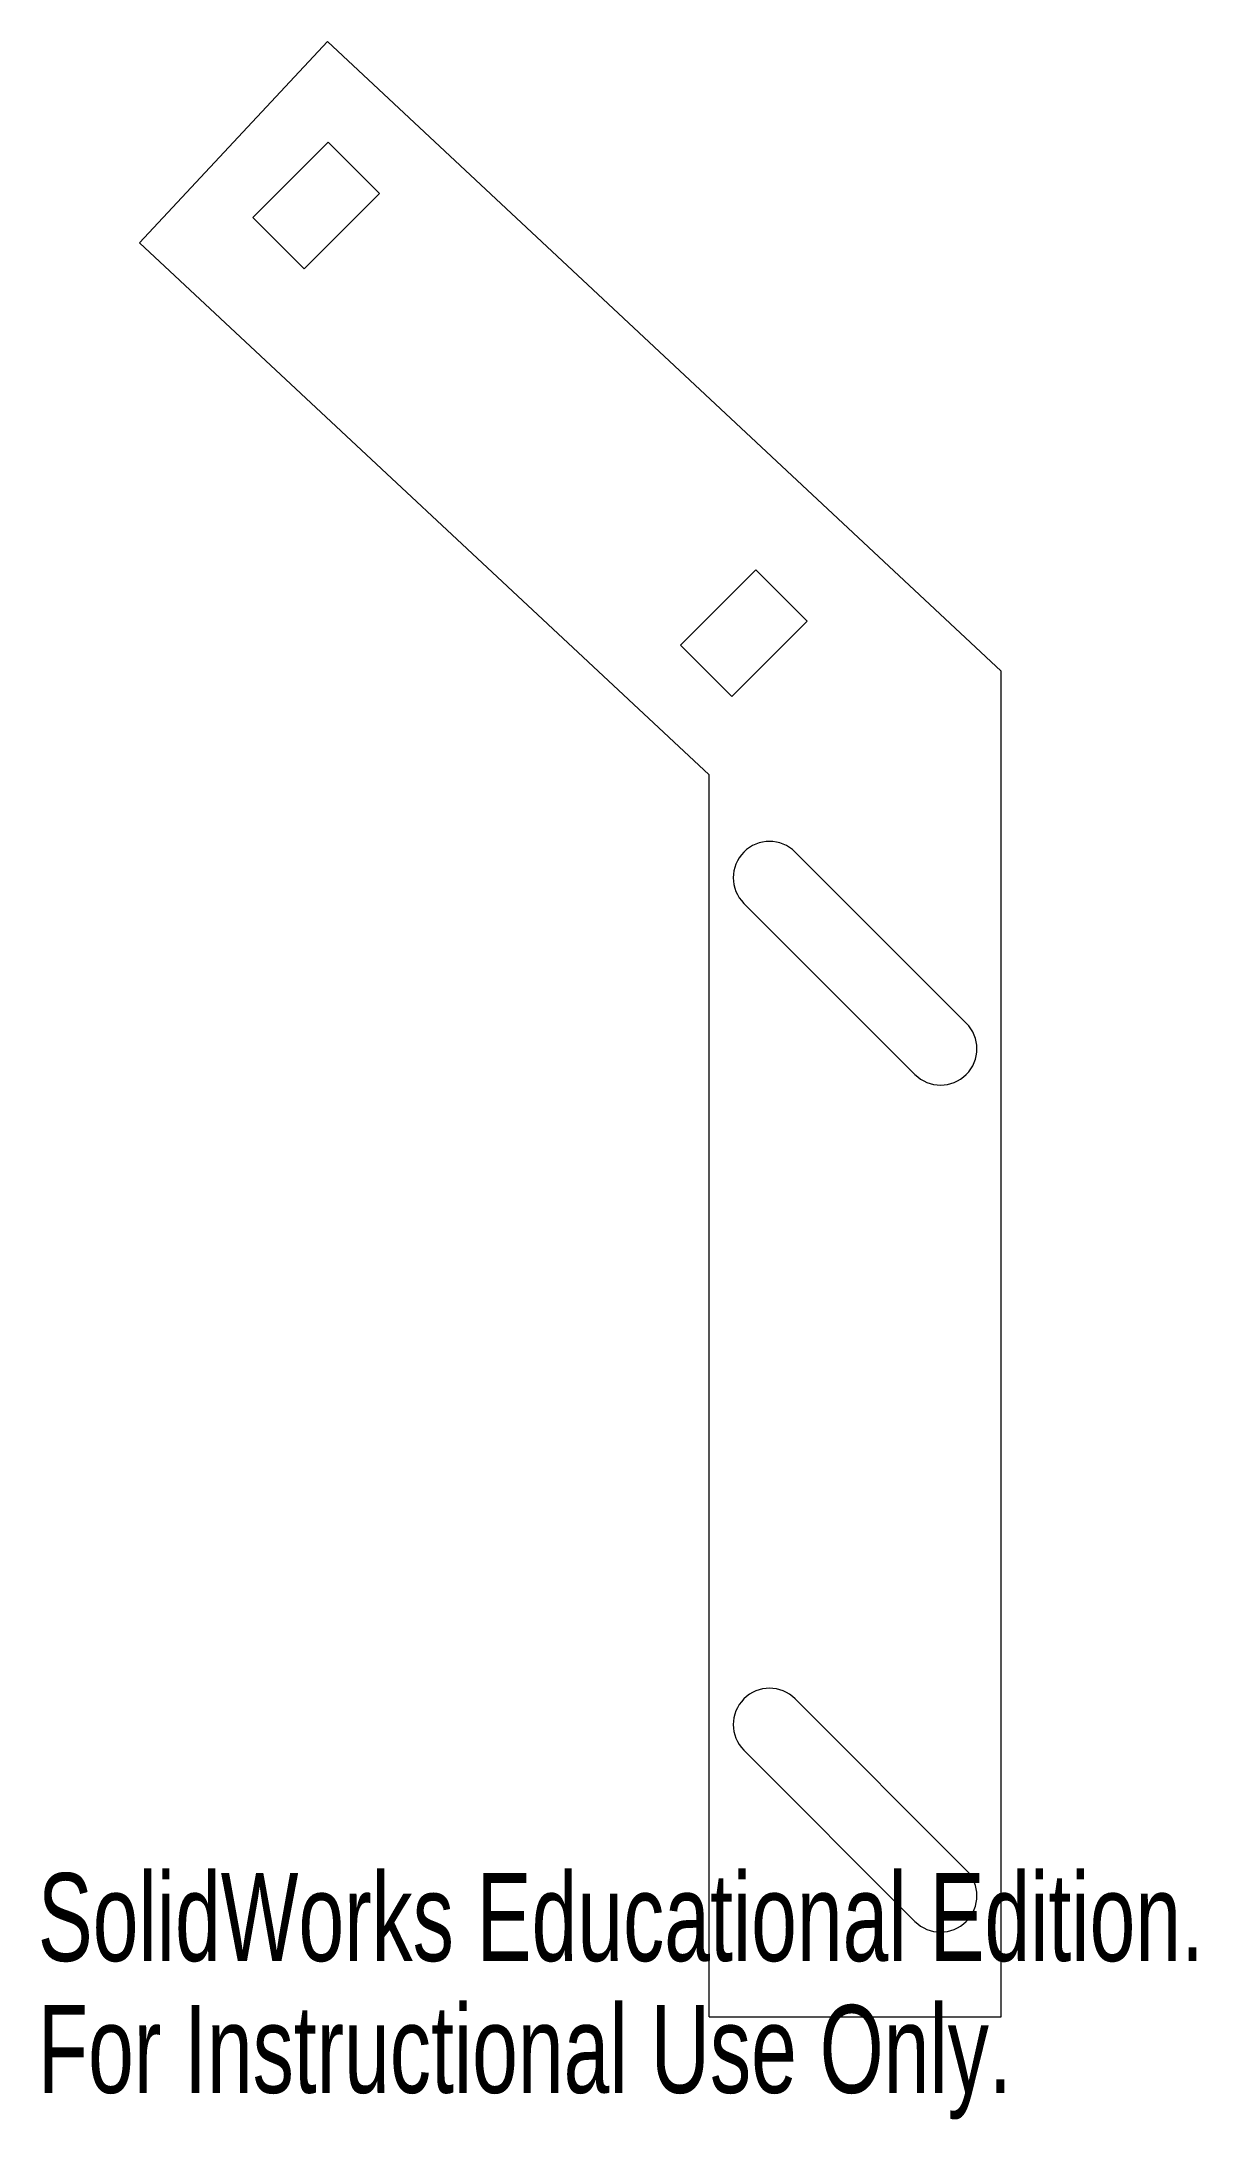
# Model space of a CAD drawing. Header units: millimetres. Extents: x 0.2 to 47.9, y 0 to 85.8.
import ezdxf

# ---------------------------------------------------------------- set-up
doc = ezdxf.new("R2010")
doc.units = ezdxf.units.MM
doc.styles.add('SLDTEXTSTYLE0', font='TXT', dxfattribs={"width": 0.7})

msp = doc.modelspace()

# ---------------------------------------------------------------- linework, layer by layer
at = {"color": 7, "linetype": 'Continuous', "lineweight": 15}
for p, q in [((11.967, 85.826), (4.2, 77.513)), ((11.967, 85.826), (39.815, 59.807)), ((12, 81.669), (8.889, 78.558)), ((12, 81.669), (14.121, 79.548)), ((14.121, 79.548), (11.01, 76.437)), ((8.889, 78.558), (11.01, 76.437)), ((27.744, 55.516), (4.2, 77.513)), ((29.678, 63.992), (26.566, 60.88)), ((29.678, 63.992), (31.799, 61.87)), ((31.799, 61.87), (28.688, 58.759)), ((26.566, 60.88), (28.688, 58.759)), ((39.815, 4.2), (39.815, 59.807)), ((27.744, 4.2), (27.744, 55.516)), ((31.305, 52.332), (38.376, 45.261)), ((29.183, 50.21), (36.254, 43.139)), ((31.305, 17.332), (38.376, 10.261)), ((29.183, 15.21), (36.254, 8.139)), ((27.744, 4.2), (39.815, 4.2))]:
    msp.add_line(p, q, dxfattribs=at)
for centre, start, end in [((30.244, 51.271), 45, 225), ((37.315, 44.2), 225, 45), ((30.244, 16.271), 45, 225), ((37.315, 9.2), 225, 45)]:
    msp.add_arc(centre, 1.5, start, end, dxfattribs=at)

# ---------------------------------------------------------------- texts
at = {"color": 7, "linetype": 'Continuous', "char_height": 3.633, "attachment_point": 1, "style": 'SLDTEXTSTYLE0'}
for s, insert in [('SolidWorks Educational Edition.', (0, 10.133)), ('For Instructional Use Only.', (0, 4.683))]:
    msp.add_mtext(s, dxfattribs=dict(at, insert=insert))

doc.saveas('drawing.dxf')
